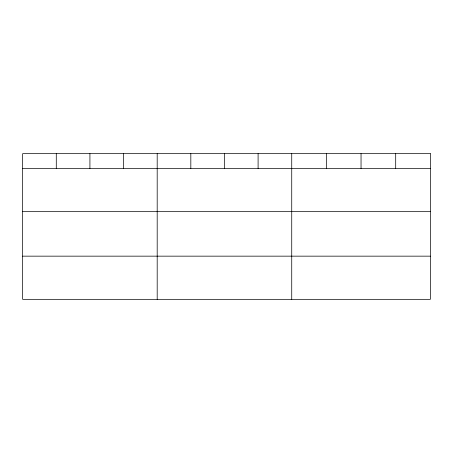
<?xml version="1.0" encoding="UTF-8"?>
<svg xmlns="http://www.w3.org/2000/svg" width="453" height="453" viewBox="0 0 453 453"><rect width="100%" height="100%" fill="white"/><g stroke="black" fill="none" stroke-linecap="round" stroke-linejoin="round"><path stroke-width="0.68" d="M22.65 168.482L430.35 168.482M22.65 211.664L430.35 211.664M22.65 256.155L430.35 256.155M395.695 153.663L395.695 168.482M361.041 153.663L361.041 168.482M326.387 153.663L326.387 168.482M291.732 153.663L291.732 299.337M258.097 153.663L258.097 168.482M224.462 153.663L224.462 168.482M190.826 153.663L190.826 168.482M157.191 153.663L157.191 299.337M123.556 153.663L123.556 168.482M89.921 153.663L89.921 168.482M56.285 153.663L56.285 168.482M430.35 153.663L22.65 153.663L22.65 299.337L430.35 299.337L430.35 153.663"/></g></svg>
